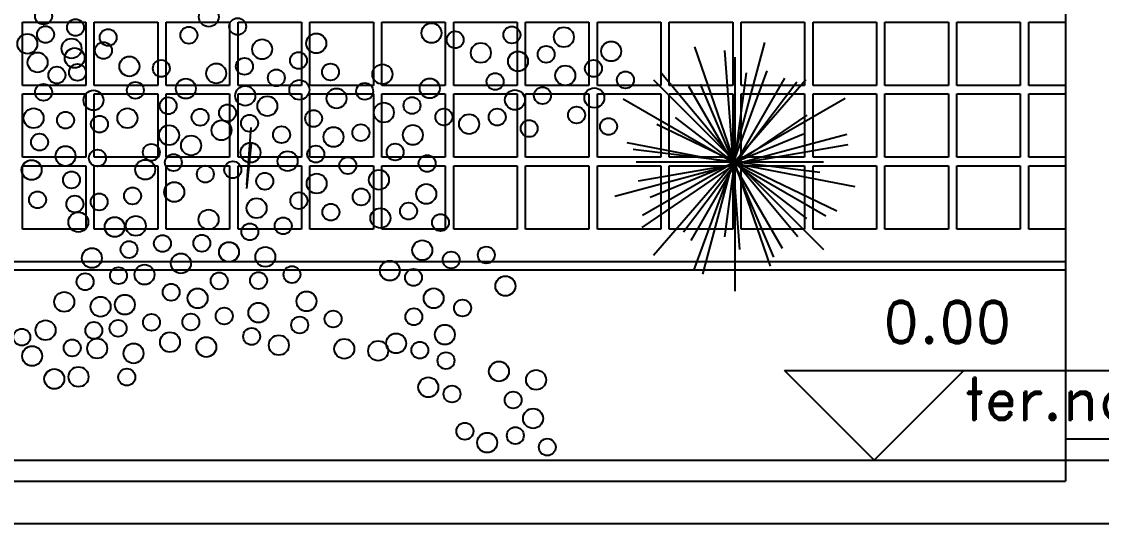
# Model space of a CAD drawing. Header units: millimetres. Extents: x 2200 to 2403, y 2380 to 2511.
# Drawn here: x 2252.763 to 2255.317, y 2467.927 to 2469.115 of the extents above; entities that cross this region are included whole.
import ezdxf

# ---------------------------------------------------------------- set-up
doc = ezdxf.new("R2010")
doc.units = ezdxf.units.MM
doc.styles.add('ROMAND', font='romand', dxfattribs={"height": 0.1})

msp = doc.modelspace()

# ---------------------------------------------------------------- linework, layer by layer
at = {"color": 3}
msp.add_line((2255.23243, 2470.82723), (2255.23243, 2468.02723), dxfattribs=at)
at = {"color": 4}
for p, q in [((2252.76511, 2468.96372), (2252.76511, 2469.11372)), ((2252.76511, 2469.11372), (2252.91511, 2469.11372)), ((2252.91511, 2469.11372), (2252.91511, 2468.96372)), ((2252.93511, 2468.96372), (2252.93511, 2469.11372)), ((2252.93511, 2469.11372), (2253.08511, 2469.11372)), ((2253.08511, 2469.11372), (2253.08511, 2468.96372)), ((2253.10511, 2468.96372), (2253.10511, 2469.11372)), ((2253.10511, 2469.11372), (2253.25511, 2469.11372)), ((2253.25511, 2469.11372), (2253.25511, 2468.96372)), ((2253.27511, 2468.96372), (2253.27511, 2469.11372)), ((2253.27511, 2469.11372), (2253.42511, 2469.11372)), ((2253.42511, 2469.11372), (2253.42511, 2468.96372)), ((2253.44511, 2468.96372), (2253.44511, 2469.11372)), ((2253.44511, 2469.11372), (2253.59511, 2469.11372)), ((2253.59511, 2469.11372), (2253.59511, 2468.96372)), ((2253.61511, 2468.96372), (2253.61511, 2469.11372)), ((2253.61511, 2469.11372), (2253.76511, 2469.11372)), ((2253.76511, 2469.11372), (2253.76511, 2468.96372)), ((2253.78511, 2468.96372), (2253.78511, 2469.11372)), ((2253.78511, 2469.11372), (2253.93511, 2469.11372)), ((2253.93511, 2469.11372), (2253.93511, 2468.96372)), ((2253.95511, 2468.96372), (2253.95511, 2469.11372)), ((2253.95511, 2469.11372), (2254.10511, 2469.11372)), ((2254.10511, 2469.11372), (2254.10511, 2468.96372)), ((2254.12511, 2468.96372), (2254.12511, 2469.11372)), ((2254.12511, 2469.11372), (2254.27511, 2469.11372)), ((2254.27511, 2469.11372), (2254.27511, 2468.96372)), ((2254.29511, 2468.96372), (2254.29511, 2469.11372)), ((2254.29511, 2469.11372), (2254.44511, 2469.11372)), ((2254.44511, 2469.11372), (2254.44511, 2468.96372)), ((2254.46511, 2468.96372), (2254.46511, 2469.11372)), ((2254.46511, 2469.11372), (2254.61511, 2469.11372)), ((2254.61511, 2469.11372), (2254.61511, 2468.96372)), ((2254.63511, 2468.96372), (2254.63511, 2469.11372)), ((2254.63511, 2469.11372), (2254.78511, 2469.11372)), ((2254.78511, 2469.11372), (2254.78511, 2468.96372)), ((2254.80511, 2468.96372), (2254.80511, 2469.11372)), ((2254.80511, 2469.11372), (2254.95511, 2469.11372)), ((2254.95511, 2469.11372), (2254.95511, 2468.96372)), ((2254.97511, 2468.96372), (2254.97511, 2469.11372)), ((2254.97511, 2469.11372), (2255.12511, 2469.11372)), ((2255.12511, 2469.11372), (2255.12511, 2468.96372)), ((2255.14511, 2468.96372), (2255.14511, 2469.11372)), ((2255.14511, 2469.11372), (2255.23243, 2469.11372)), ((2254.37461, 2468.51684), (2254.52134, 2469.06535)), ((2254.53467, 2468.53589), (2254.35518, 2469.05534)), ((2254.46169, 2468.57575), (2254.42621, 2469.0467)), ((2254.4504, 2469.03061), (2254.4504, 2468.47705)), ((2254.59925, 2468.60547), (2254.27675, 2468.99188)), ((2254.56771, 2468.98061), (2254.34611, 2468.59677)), ((2254.52565, 2468.99798), (2254.35226, 2468.52549)), ((2254.42632, 2468.6052), (2254.47802, 2468.99398)), ((2252.91511, 2468.96372), (2252.76511, 2468.96372)), ((2253.08511, 2468.96372), (2252.93511, 2468.96372)), ((2253.25511, 2468.96372), (2253.10511, 2468.96372)), ((2253.42511, 2468.96372), (2253.27511, 2468.96372)), ((2253.59511, 2468.96372), (2253.44511, 2468.96372)), ((2253.76511, 2468.96372), (2253.61511, 2468.96372)), ((2253.93511, 2468.96372), (2253.78511, 2468.96372)), ((2254.10511, 2468.96372), (2253.95511, 2468.96372)), ((2254.27511, 2468.96372), (2254.12511, 2468.96372)), ((2254.6182, 2468.97684), (2254.25809, 2468.56168)), ((2254.25809, 2468.97684), (2254.65975, 2468.57551)), ((2254.44511, 2468.96372), (2254.29511, 2468.96372)), ((2254.32862, 2468.61723), (2254.59656, 2468.97214)), ((2254.56318, 2468.57773), (2254.34157, 2468.96156)), ((2254.36803, 2468.96648), (2254.54142, 2468.55699)), ((2254.61511, 2468.96372), (2254.46511, 2468.96372)), ((2254.78511, 2468.96372), (2254.63511, 2468.96372)), ((2254.95511, 2468.96372), (2254.80511, 2468.96372)), ((2255.12511, 2468.96372), (2254.97511, 2468.96372)), ((2255.23243, 2468.96372), (2255.14511, 2468.96372)), ((2252.76511, 2468.79372), (2252.76511, 2468.94372)), ((2252.76511, 2468.94372), (2252.91511, 2468.94372)), ((2252.91511, 2468.94372), (2252.91511, 2468.79372)), ((2252.93511, 2468.79372), (2252.93511, 2468.94372)), ((2252.93511, 2468.94372), (2253.08511, 2468.94372)), ((2253.08511, 2468.94372), (2253.08511, 2468.79372)), ((2253.10511, 2468.79372), (2253.10511, 2468.94372)), ((2253.10511, 2468.94372), (2253.25511, 2468.94372)), ((2253.25511, 2468.94372), (2253.25511, 2468.79372)), ((2253.27511, 2468.79372), (2253.27511, 2468.94372)), ((2253.27511, 2468.94372), (2253.42511, 2468.94372)), ((2253.42511, 2468.94372), (2253.42511, 2468.79372)), ((2253.44511, 2468.79372), (2253.44511, 2468.94372)), ((2253.44511, 2468.94372), (2253.59511, 2468.94372)), ((2253.59511, 2468.94372), (2253.59511, 2468.79372)), ((2253.61511, 2468.79372), (2253.61511, 2468.94372)), ((2253.61511, 2468.94372), (2253.76511, 2468.94372)), ((2253.76511, 2468.94372), (2253.76511, 2468.79372)), ((2253.78511, 2468.79372), (2253.78511, 2468.94372)), ((2253.78511, 2468.94372), (2253.93511, 2468.94372)), ((2253.93511, 2468.94372), (2253.93511, 2468.79372)), ((2253.95511, 2468.79372), (2253.95511, 2468.94372)), ((2253.95511, 2468.94372), (2254.10511, 2468.94372)), ((2254.10511, 2468.94372), (2254.10511, 2468.79372)), ((2254.12511, 2468.79372), (2254.12511, 2468.94372)), ((2254.12511, 2468.94372), (2254.27511, 2468.94372)), ((2254.66513, 2468.65432), (2254.18574, 2468.9311)), ((2254.2319, 2468.65651), (2254.71129, 2468.93328)), ((2254.27511, 2468.94372), (2254.27511, 2468.79372)), ((2254.29511, 2468.79372), (2254.29511, 2468.94372)), ((2254.29511, 2468.94372), (2254.44511, 2468.94372)), ((2254.44511, 2468.94372), (2254.44511, 2468.79372)), ((2254.46511, 2468.79372), (2254.46511, 2468.94372)), ((2254.46511, 2468.94372), (2254.61511, 2468.94372)), ((2254.61511, 2468.94372), (2254.61511, 2468.79372)), ((2254.63511, 2468.79372), (2254.63511, 2468.94372)), ((2254.63511, 2468.94372), (2254.78511, 2468.94372)), ((2254.78511, 2468.94372), (2254.78511, 2468.79372)), ((2254.80511, 2468.79372), (2254.80511, 2468.94372)), ((2254.80511, 2468.94372), (2254.95511, 2468.94372)), ((2254.95511, 2468.94372), (2254.95511, 2468.79372)), ((2254.97511, 2468.79372), (2254.97511, 2468.94372)), ((2254.97511, 2468.94372), (2255.12511, 2468.94372)), ((2255.12511, 2468.94372), (2255.12511, 2468.79372)), ((2255.14511, 2468.79372), (2255.14511, 2468.94372)), ((2255.14511, 2468.94372), (2255.23243, 2468.94372)), ((2254.62017, 2468.89371), (2254.23006, 2468.62751)), ((2254.30876, 2468.88788), (2254.61961, 2468.64872)), ((2253.3051, 2468.86403), (2253.29494, 2468.7288)), ((2254.26557, 2468.87198), (2254.69116, 2468.66723)), ((2254.71473, 2468.84775), (2254.16634, 2468.70057)), ((2254.19456, 2468.82871), (2254.73416, 2468.72442)), ((2254.61235, 2468.84836), (2254.24981, 2468.69873)), ((2253.29582, 2468.72007), (2253.30672, 2468.8254)), ((2254.65078, 2468.75773), (2254.20946, 2468.81231)), ((2254.22253, 2468.73799), (2254.71841, 2468.82407)), ((2252.91511, 2468.79372), (2252.76511, 2468.79372)), ((2253.08511, 2468.79372), (2252.93511, 2468.79372)), ((2253.25511, 2468.79372), (2253.10511, 2468.79372)), ((2253.42511, 2468.79372), (2253.27511, 2468.79372)), ((2253.59511, 2468.79372), (2253.44511, 2468.79372)), ((2253.76511, 2468.79372), (2253.61511, 2468.79372)), ((2253.93511, 2468.79372), (2253.78511, 2468.79372)), ((2254.10511, 2468.79372), (2253.95511, 2468.79372)), ((2254.27511, 2468.79372), (2254.12511, 2468.79372)), ((2254.21654, 2468.7831), (2254.65975, 2468.7831)), ((2254.44511, 2468.79372), (2254.29511, 2468.79372)), ((2254.61511, 2468.79372), (2254.46511, 2468.79372)), ((2254.78511, 2468.79372), (2254.63511, 2468.79372)), ((2254.95511, 2468.79372), (2254.80511, 2468.79372)), ((2255.12511, 2468.79372), (2254.97511, 2468.79372)), ((2255.23243, 2468.79372), (2255.14511, 2468.79372)), ((2252.76511, 2468.62372), (2252.76511, 2468.77372)), ((2252.76511, 2468.77372), (2252.91511, 2468.77372)), ((2252.91511, 2468.77372), (2252.91511, 2468.62372)), ((2252.93511, 2468.62372), (2252.93511, 2468.77372)), ((2252.93511, 2468.77372), (2253.08511, 2468.77372)), ((2253.08511, 2468.77372), (2253.08511, 2468.62372)), ((2253.10511, 2468.62372), (2253.10511, 2468.77372)), ((2253.10511, 2468.77372), (2253.25511, 2468.77372)), ((2253.25511, 2468.77372), (2253.25511, 2468.62372)), ((2253.27511, 2468.62372), (2253.27511, 2468.77372)), ((2253.27511, 2468.77372), (2253.42511, 2468.77372)), ((2253.42511, 2468.77372), (2253.42511, 2468.62372)), ((2253.44511, 2468.62372), (2253.44511, 2468.77372)), ((2253.44511, 2468.77372), (2253.59511, 2468.77372)), ((2253.59511, 2468.77372), (2253.59511, 2468.62372)), ((2253.61511, 2468.62372), (2253.61511, 2468.77372)), ((2253.61511, 2468.77372), (2253.76511, 2468.77372)), ((2253.76511, 2468.77372), (2253.76511, 2468.62372)), ((2253.78511, 2468.62372), (2253.78511, 2468.77372)), ((2253.78511, 2468.77372), (2253.93511, 2468.77372)), ((2253.93511, 2468.77372), (2253.93511, 2468.62372)), ((2253.95511, 2468.62372), (2253.95511, 2468.77372)), ((2253.95511, 2468.77372), (2254.10511, 2468.77372)), ((2254.10511, 2468.77372), (2254.10511, 2468.62372)), ((2254.12511, 2468.62372), (2254.12511, 2468.77372)), ((2254.12511, 2468.77372), (2254.27511, 2468.77372)), ((2254.27511, 2468.77372), (2254.27511, 2468.62372)), ((2254.29511, 2468.62372), (2254.29511, 2468.77372)), ((2254.29511, 2468.77372), (2254.44511, 2468.77372)), ((2254.44511, 2468.77372), (2254.44511, 2468.62372)), ((2254.46511, 2468.62372), (2254.46511, 2468.77372)), ((2254.46511, 2468.77372), (2254.61511, 2468.77372)), ((2254.61511, 2468.77372), (2254.61511, 2468.62372)), ((2254.63511, 2468.62372), (2254.63511, 2468.77372)), ((2254.63511, 2468.77372), (2254.78511, 2468.77372)), ((2254.78511, 2468.77372), (2254.78511, 2468.62372)), ((2254.80511, 2468.62372), (2254.80511, 2468.77372)), ((2254.80511, 2468.77372), (2254.95511, 2468.77372)), ((2254.95511, 2468.77372), (2254.95511, 2468.62372)), ((2254.97511, 2468.62372), (2254.97511, 2468.77372)), ((2254.97511, 2468.77372), (2255.12511, 2468.77372)), ((2255.12511, 2468.77372), (2255.12511, 2468.62372)), ((2255.14511, 2468.62372), (2255.14511, 2468.77372)), ((2255.14511, 2468.77372), (2255.23243, 2468.77372)), ((2252.91511, 2468.62372), (2252.76511, 2468.62372)), ((2253.08511, 2468.62372), (2252.93511, 2468.62372)), ((2253.25511, 2468.62372), (2253.10511, 2468.62372)), ((2253.42511, 2468.62372), (2253.27511, 2468.62372)), ((2253.59511, 2468.62372), (2253.44511, 2468.62372)), ((2253.76511, 2468.62372), (2253.61511, 2468.62372)), ((2253.93511, 2468.62372), (2253.78511, 2468.62372)), ((2254.10511, 2468.62372), (2253.95511, 2468.62372)), ((2254.27511, 2468.62372), (2254.12511, 2468.62372)), ((2254.44511, 2468.62372), (2254.29511, 2468.62372)), ((2254.61511, 2468.62372), (2254.46511, 2468.62372)), ((2254.78511, 2468.62372), (2254.63511, 2468.62372)), ((2254.95511, 2468.62372), (2254.80511, 2468.62372)), ((2255.12511, 2468.62372), (2254.97511, 2468.62372)), ((2255.23243, 2468.62372), (2255.14511, 2468.62372)), ((2252.01243, 2468.54723), (2255.23243, 2468.54723)), ((2255.23243, 2468.12723), (2265.37243, 2468.12723)), ((2251.56243, 2468.07723), (2265.37243, 2468.07723)), ((2251.56243, 2468.02723), (2255.23243, 2468.02723))]:
    msp.add_line(p, q, dxfattribs=at)
at = {"color": 1}
for p, q in [((2252.01243, 2468.52723), (2255.23243, 2468.52723)), ((2254.77963, 2468.0771), (2254.5675, 2468.28923)), ((2254.5675, 2468.28923), (2255.5675, 2468.28923)), ((2254.77963, 2468.0771), (2254.99177, 2468.28923))]:
    msp.add_line(p, q, dxfattribs=at)
msp.add_line((2251.36243, 2467.92723), (2269.49243, 2467.92723))
at = {"color": 4}
for centre, radius in [((2252.81509, 2469.12802), 0.02001), ((2253.20587, 2469.12632), 0.02358), ((2252.89067, 2469.10083), 0.02001), ((2253.27419, 2469.10322), 0.02001), ((2253.73257, 2469.08789), 0.02358), ((2252.7768, 2469.06233), 0.02358), ((2252.81993, 2469.08427), 0.02001), ((2252.96801, 2469.07727), 0.02001), ((2253.15887, 2469.08262), 0.02001), ((2253.46004, 2469.06341), 0.02358), ((2253.78864, 2469.07186), 0.02001), ((2253.92286, 2469.08337), 0.02001), ((2254.04571, 2469.07802), 0.02358), ((2252.88127, 2469.05127), 0.02358), ((2252.95677, 2469.04656), 0.02001), ((2253.33201, 2469.04943), 0.02358), ((2253.84937, 2469.04093), 0.02358), ((2254.0038, 2469.03747), 0.02001), ((2254.15759, 2469.04454), 0.02358), ((2252.80106, 2469.01827), 0.02358), ((2252.88867, 2469.02885), 0.02358), ((2253.01811, 2469.00884), 0.02358), ((2253.41812, 2469.02287), 0.02001), ((2253.9372, 2469.02082), 0.02358), ((2252.84676, 2468.9883), 0.02001), ((2252.89543, 2468.9947), 0.02001), ((2253.0936, 2469.00413), 0.02001), ((2253.2235, 2468.99223), 0.02358), ((2253.2901, 2469.00889), 0.02001), ((2253.4937, 2468.99568), 0.02001), ((2253.61655, 2468.99033), 0.02358), ((2254.04907, 2468.98734), 0.02358), ((2254.11567, 2469.00399), 0.02001), ((2253.15173, 2468.95624), 0.02358), ((2253.36568, 2468.9817), 0.02001), ((2253.72843, 2468.95685), 0.02358), ((2253.88303, 2468.9732), 0.02001), ((2254.19125, 2468.9768), 0.02001), ((2252.81522, 2468.94755), 0.02001), ((2253.03226, 2468.95227), 0.02001), ((2253.29219, 2468.93926), 0.02358), ((2253.42021, 2468.95325), 0.02358), ((2253.50804, 2468.93313), 0.02358), ((2253.57464, 2468.94978), 0.02001), ((2253.99491, 2468.93972), 0.02001), ((2254.11776, 2468.93437), 0.02358), ((2252.93318, 2468.9287), 0.02358), ((2253.10982, 2468.9157), 0.02001), ((2253.34436, 2468.9149), 0.02358), ((2253.68651, 2468.9163), 0.02001), ((2253.93003, 2468.92951), 0.02358), ((2252.79162, 2468.88627), 0.02358), ((2253.01339, 2468.88627), 0.02358), ((2253.1854, 2468.88851), 0.02001), ((2253.25027, 2468.89872), 0.02001), ((2253.45387, 2468.88551), 0.02001), ((2253.61991, 2468.89965), 0.02358), ((2253.76209, 2468.88911), 0.02001), ((2253.88812, 2468.88896), 0.02001), ((2254.07584, 2468.89382), 0.02001), ((2252.86712, 2468.88155), 0.02001), ((2252.94733, 2468.87212), 0.02001), ((2253.23585, 2468.8577), 0.02358), ((2253.30244, 2468.87436), 0.02001), ((2253.82152, 2468.8723), 0.02358), ((2253.9637, 2468.86177), 0.02001), ((2254.15142, 2468.86663), 0.02001), ((2253.11191, 2468.84608), 0.02358), ((2253.37802, 2468.84717), 0.02001), ((2253.50088, 2468.84182), 0.02358), ((2253.56575, 2468.85203), 0.02001), ((2253.6886, 2468.84668), 0.02358), ((2252.80578, 2468.82969), 0.02001), ((2253.16408, 2468.82171), 0.02358), ((2253.30453, 2468.80474), 0.02358), ((2253.64668, 2468.80614), 0.02001), ((2252.86712, 2468.79669), 0.02358), ((2252.94261, 2468.79198), 0.02001), ((2253.06999, 2468.80553), 0.02001), ((2253.12216, 2468.78117), 0.02001), ((2253.39236, 2468.78462), 0.02358), ((2253.45896, 2468.80127), 0.02001), ((2252.78691, 2468.76369), 0.02358), ((2253.05557, 2468.76451), 0.02358), ((2253.26262, 2468.76419), 0.02001), ((2253.53454, 2468.77408), 0.02001), ((2253.72226, 2468.77895), 0.02001), ((2252.88127, 2468.74012), 0.02001), ((2253.19774, 2468.75398), 0.02001), ((2253.3382, 2468.737), 0.02001), ((2253.46105, 2468.73165), 0.02358), ((2253.6084, 2468.74045), 0.02358), ((2253.12425, 2468.71155), 0.02358), ((2253.72027, 2468.70697), 0.02358), ((2252.80106, 2468.69297), 0.02001), ((2252.88935, 2468.68308), 0.02001), ((2252.94671, 2468.68807), 0.02001), ((2253.02576, 2468.70231), 0.02001), ((2253.41913, 2468.6911), 0.02001), ((2253.56648, 2468.6999), 0.02001), ((2253.31903, 2468.67336), 0.02358), ((2253.49471, 2468.66391), 0.02001), ((2253.61176, 2468.64977), 0.02358), ((2253.67835, 2468.66642), 0.02001), ((2252.89737, 2468.64034), 0.02358), ((2252.98333, 2468.62882), 0.02358), ((2253.03332, 2468.63145), 0.02358), ((2253.20541, 2468.64641), 0.02358), ((2253.38206, 2468.63153), 0.02001), ((2253.75394, 2468.63923), 0.02001), ((2253.30301, 2468.61729), 0.02001), ((2253.09634, 2468.58962), 0.02001), ((2253.18938, 2468.59034), 0.02001), ((2253.71085, 2468.57372), 0.02358), ((2252.92944, 2468.55533), 0.02358), ((2253.01729, 2468.57538), 0.02001), ((2253.25366, 2468.56956), 0.02358), ((2253.33963, 2468.55804), 0.02358), ((2253.86228, 2468.56257), 0.02001), ((2253.14003, 2468.54262), 0.02358), ((2253.634, 2468.52547), 0.02358), ((2253.77917, 2468.55062), 0.02001), ((2252.99246, 2468.5135), 0.02001), ((2253.05391, 2468.51613), 0.02358), ((2253.23056, 2468.50124), 0.02001), ((2253.3236, 2468.50196), 0.02001), ((2253.40265, 2468.51621), 0.02001), ((2253.69007, 2468.50944), 0.02001), ((2252.91341, 2468.49926), 0.02001), ((2253.11693, 2468.4743), 0.02001), ((2253.90745, 2468.48906), 0.02358), ((2252.86407, 2468.45154), 0.02358), ((2253.0074, 2468.445), 0.02358), ((2253.17948, 2468.45996), 0.02358), ((2253.43691, 2468.45287), 0.02358), ((2253.73779, 2468.46009), 0.02358), ((2252.95003, 2468.44001), 0.02358), ((2253.32329, 2468.42593), 0.02358), ((2253.80611, 2468.43699), 0.02001), ((2253.07042, 2468.40317), 0.02001), ((2253.16346, 2468.40389), 0.02001), ((2253.24251, 2468.41813), 0.02001), ((2253.49993, 2468.41104), 0.02001), ((2253.69079, 2468.4164), 0.02001), ((2252.81991, 2468.38449), 0.02358), ((2252.934, 2468.38394), 0.02001), ((2252.99137, 2468.38893), 0.02001), ((2253.42088, 2468.3968), 0.02001), ((2253.76428, 2468.37397), 0.02358), ((2252.76358, 2468.36797), 0.02001), ((2253.11411, 2468.35617), 0.02358), ((2253.20008, 2468.34464), 0.02358), ((2253.30726, 2468.36986), 0.02001), ((2253.37154, 2468.34908), 0.02358), ((2253.64896, 2468.35338), 0.02358), ((2252.78805, 2468.3234), 0.02358), ((2252.88293, 2468.34266), 0.02001), ((2252.94202, 2468.3412), 0.02358), ((2253.02799, 2468.32968), 0.02358), ((2253.52634, 2468.34051), 0.02358), ((2253.60648, 2468.33579), 0.02358), ((2253.70503, 2468.33735), 0.02001), ((2253.76691, 2468.31252), 0.02001), ((2252.8405, 2468.26916), 0.02358), ((2252.89786, 2468.27415), 0.02358), ((2253.01196, 2468.2736), 0.02001), ((2253.8922, 2468.28702), 0.02358), ((2253.98003, 2468.2669), 0.02358), ((2253.72508, 2468.2495), 0.02358), ((2253.78115, 2468.23347), 0.02001), ((2253.92586, 2468.21929), 0.02001), ((2253.97286, 2468.17559), 0.02358), ((2253.81174, 2468.14529), 0.02001), ((2253.86435, 2468.11839), 0.02358), ((2253.93095, 2468.13505), 0.02001), ((2254.00653, 2468.10786), 0.02001)]:
    msp.add_circle(centre, radius, dxfattribs=at)

# ---------------------------------------------------------------- texts
at = {"color": 1, "style": 'ROMAND'}
for s, p in [('0.00', (2254.80031, 2468.35388)), ('ter.natural', (2254.9934, 2468.17204))]:
    msp.add_text(s, height=0.1, dxfattribs=at).set_placement(p)

doc.saveas('drawing.dxf')
